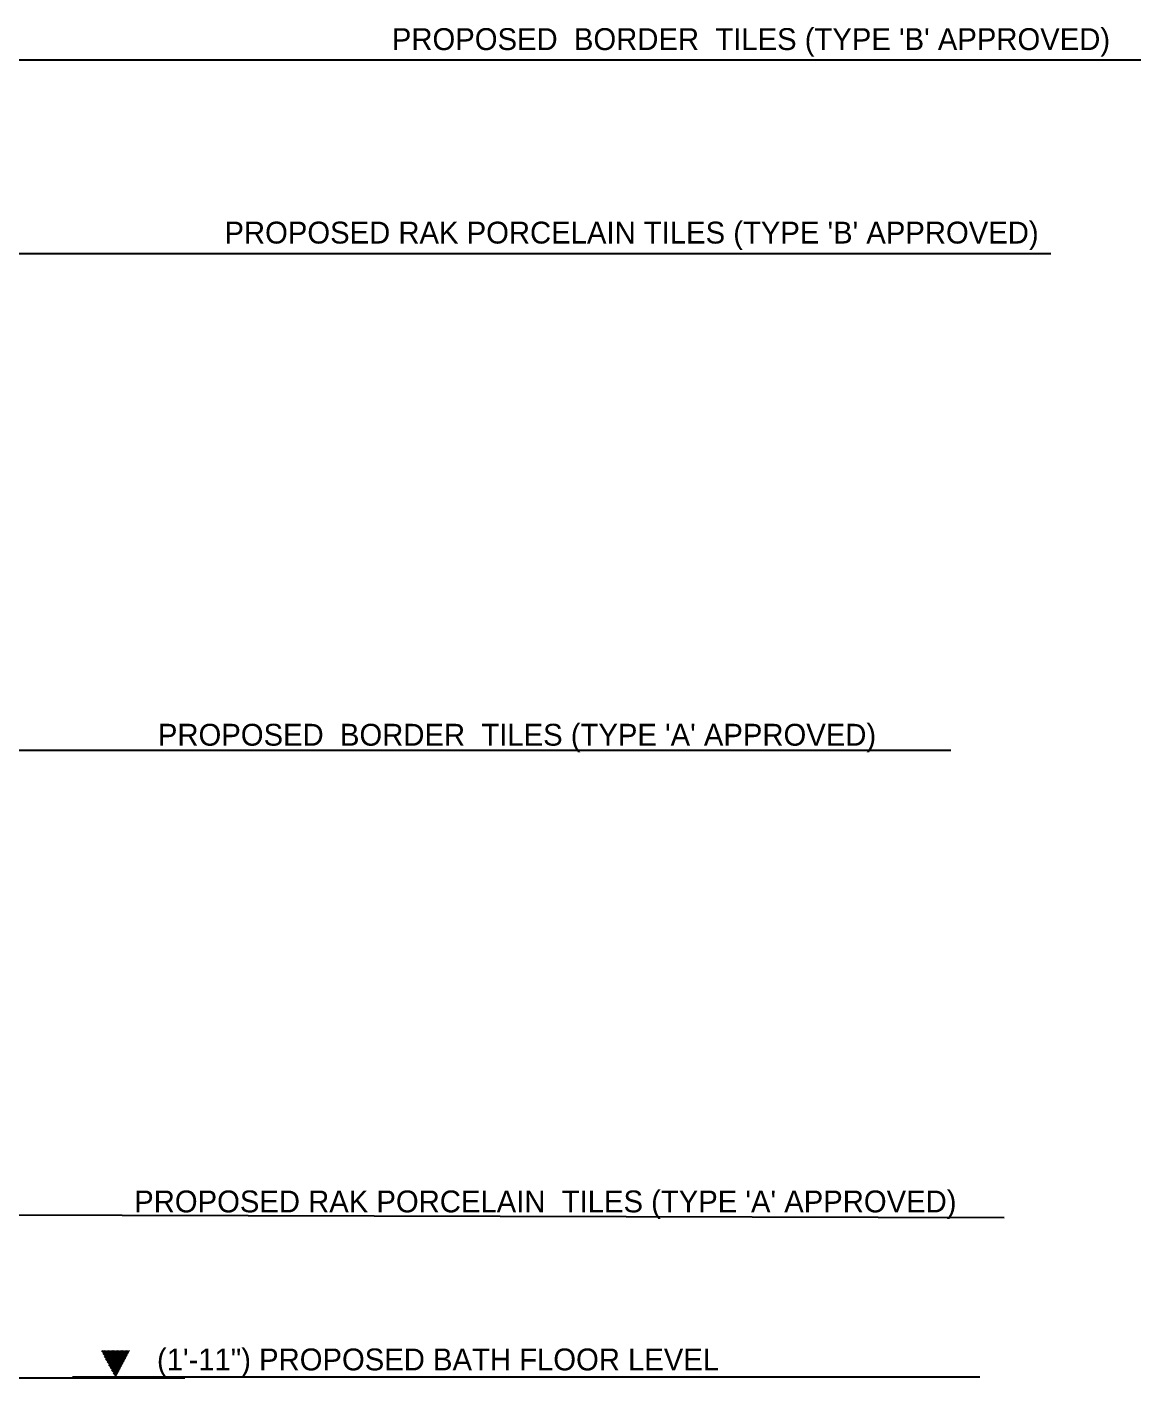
# Model space of a CAD drawing. Extents: x 10753 to 18704, y -5361 to 1140.
# Drawn here: x 11525.8 to 11598.3, y -3654.2 to -3566.2 of the extents above; entities that cross this region are included whole.
import ezdxf

# ---------------------------------------------------------------- set-up
doc = ezdxf.new("R2010")
doc.units = 0
doc.header["$LTSCALE"] = 30
doc.header["$MEASUREMENT"] = 0
doc.layers.get('0').update_dxf_attribs({"linetype": 'CONTINUOUS'})
doc.styles.add('Text 1-2', font='stylu.ttf', dxfattribs={"height": 1.5})

msp = doc.modelspace()

# ---------------------------------------------------------------- hatches: boundary and pattern name
h = msp.add_hatch()
h.set_pattern_fill('ANSI31', color=230, scale=0.475015, angle=90, style=0)
h.set_pattern_definition([(135, (10022.8925, -11923.004746), (-0.0419857947, -0.0419857947), [])])
h.paths.add_polyline_path([(11531.52788, -3654.12403), (11532.4287, -3652.39641), (11530.60286, -3652.39641)])

# ---------------------------------------------------------------- linework, layer by layer
at = {"color": 230}
for p, q in [((11492.2875, -3568.33778), (11598.3327, -3568.33778)), ((11479.56121, -3580.94436), (11592.46408, -3580.94436)), ((11465.55127, -3613.2758), (11585.93991, -3613.30128)), ((11487.05152, -3643.45873), (11589.42853, -3643.7257)), ((11446.39277, -3654.17678), (11536.03847, -3654.17678)), ((11528.71909, -3654.10801), (11587.83638, -3654.10801))]:
    msp.add_line(p, q, dxfattribs=at)

# ---------------------------------------------------------------- texts
at = {"color": 230, "char_height": 1.4250451, "attachment_point": 1, "style": 'Text 1-2'}
for s, insert in [("   PROPOSED  BORDER  TILES (TYPE 'B' APPROVED)", (11547.94342, -3566.27135)), ("  PROPOSED RAK PORCELAIN TILES (TYPE 'B' APPROVED)", (11537.56638, -3578.8717)), ("   PROPOSED  BORDER  TILES (TYPE 'A' APPROVED)", (11532.70251, -3611.5745)), ("        PROPOSED RAK PORCELAIN  TILES (TYPE 'A' APPROVED)", (11528.51112, -3641.96721)), ('      (1\'-11") PROPOSED BATH FLOOR LEVEL', (11531.05229, -3652.25763))]:
    msp.add_mtext_dynamic_manual_height_columns(s, width=161.6099882, gutter_width=1, heights=[0], dxfattribs=dict(at, insert=insert))

doc.saveas('drawing.dxf')
